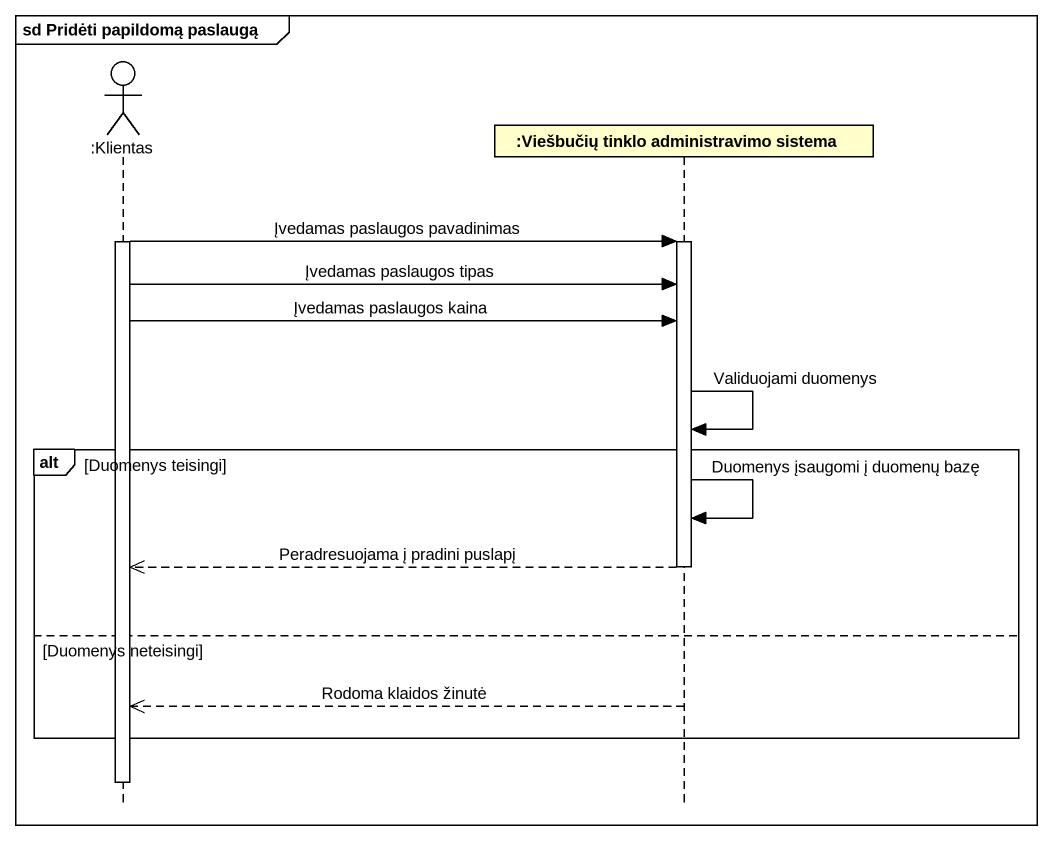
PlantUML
@startuml
mainframe sd Pridėti papildomą paslaugą
hide footbox
actor ":Klientas" as Klientas
participant ":Viešbučių tinklo administravimo sistema" as Viešbučių_tinklo

activate Klientas
Klientas -> Viešbučių_tinklo : Įvedamas paslaugos pavadinimas
activate Viešbučių_tinklo
Klientas -> Viešbučių_tinklo : Įvedamas paslaugos tipas
Klientas -> Viešbučių_tinklo : Įvedamas paslaugos kaina
Viešbučių_tinklo -> Viešbučių_tinklo : Validuojami duomenys
alt Duomenys teisingi
  Viešbučių_tinklo -> Viešbučių_tinklo : Duomenys įsaugomi į duomenų bazę
  Viešbučių_tinklo -->> Klientas : Peradresuojama į pradini puslapį
  deactivate Viešbučių_tinklo
else Duomenys neteisingi
  Viešbučių_tinklo -->> Klientas : Rodoma klaidos žinutė
end
deactivate Klientas
@enduml
